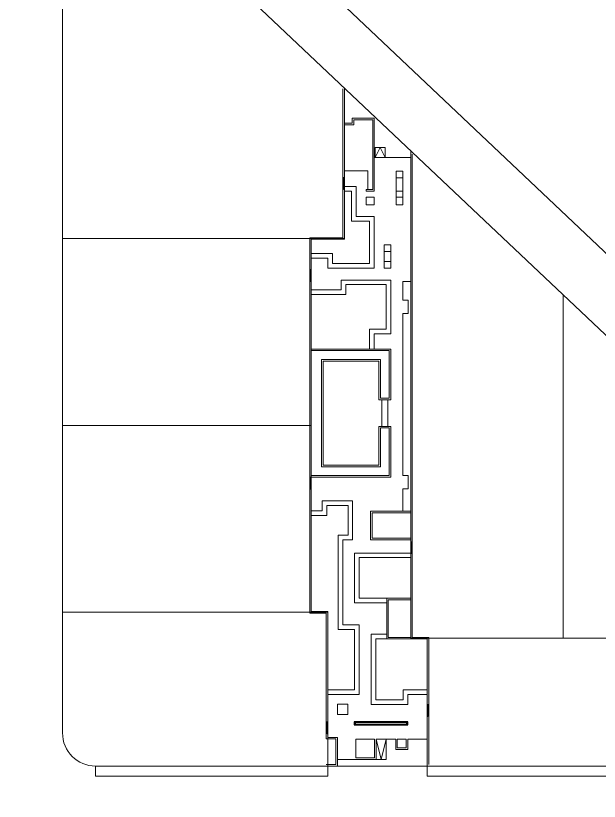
# Model space of a CAD drawing. Header units: metres. Extents: x 5205117 to 5948571, y 646915 to 1143748.
# Drawn here: x 5510987 to 5598979, y 880810 to 999340 of the extents above; entities that cross this region are included whole.
import ezdxf

# ---------------------------------------------------------------- set-up
doc = ezdxf.new("R2010")
doc.units = ezdxf.units.M
doc.header["$MEASUREMENT"] = 0
for name, color, linetype, lineweight in [('A-Door', 3, 'Continuous', 15), ('A-Elevation 1', 4, 'Continuous', 13), ('A-Elevation 2', 163, 'Continuous', 9), ('A-Elevation 3', 251, 'Continuous', 5), ('A-Wall', 34, 'Continuous', 30), ('H-Wall hatch', 33, 'Continuous', 0), ('PLOT', 7, 'Continuous', 5), ('road', 7, 'Continuous', 9)]:
    doc.layers.add(name, color=color, linetype=linetype, lineweight=lineweight)

# ---------------------------------------------------------------- blocks, each defined once
blk = doc.blocks.new('A$C7DF671ED')
at = {"layer": 'A-Door'}
for p, q in [((-8, 1699), (-9, 1698)), ((-9, 1698), (-9, 1697)), ((-9, 1697), (-9, 1696)), ((-9, 1696), (-9, 1695)), ((-9, 1695), (-9, 1693)), ((-9, 1693), (-8, 1693)), ((-7, 1700), (-8, 1699)), ((-7, 1698), (-8, 1698)), ((-8, 1698), (-8, 1698)), ((-8, 1698), (-8, 1697)), ((-8, 1697), (-8, 1697)), ((-8, 1697), (-8, 1697)), ((-8, 1697), (-8, 1697)), ((-8, 1697), (-8, 1696)), ((-8, 1696), (-8, 1696)), ((-8, 1696), (-8, 1695)), ((-8, 1696), (-8, 1696)), ((-8, 1696), (-8, 1696)), ((-8, 1696), (-8, 1696)), ((-8, 1695), (-8, 1695)), ((-8, 1695), (-8, 1695)), ((-8, 1695), (-8, 1695)), ((-8, 1695), (-8, 1694)), ((-8, 1694), (-8, 1694)), ((-8, 1694), (-8, 1694)), ((-7, 1694), (-8, 1694)), ((-8, 1693), (-7, 1692)), ((-6, 1700), (-7, 1700)), ((-6, 1699), (-7, 1699)), ((-7, 1699), (-7, 1698)), ((-7, 1698), (-7, 1698)), ((-7, 1698), (-7, 1698)), ((-7, 1698), (-7, 1698)), ((-7, 1698), (-7, 1698)), ((-7, 1694), (-7, 1693)), ((-7, 1694), (-7, 1694)), ((-7, 1693), (-7, 1693)), ((-7, 1693), (-7, 1693)), ((-7, 1693), (-7, 1693)), ((-7, 1693), (-7, 1693)), ((-7, 1693), (-6, 1693)), ((-7, 1692), (-6, 1691)), ((-5, 1700), (-6, 1700)), ((-6, 1699), (-6, 1699)), ((-5, 1699), (-6, 1699)), ((-6, 1699), (-6, 1699)), ((-6, 1699), (-6, 1699)), ((-6, 1699), (-6, 1699)), ((-6, 1693), (-6, 1692)), ((-6, 1693), (-6, 1693)), ((-6, 1693), (-6, 1693)), ((-6, 1693), (-6, 1693)), ((-6, 1692), (-5, 1692)), ((-6, 1691), (-5, 1691)), ((-5, 1738), (0, 1738)), ((-5, 1738), (-5, 1733)), ((-5, 1733), (0, 1733)), ((-5, 1733), (-5, 1723)), ((-5, 1723), (0, 1723)), ((-5, 1723), (-5, 1718)), ((-5, 1718), (0, 1718)), ((-5, 1709), (-5, 1718)), ((-5, 1709), (0, 1709)), ((-5, 1709), (-5, 1700)), ((-5, 1700), (0, 1700)), ((-3, 1700), (-5, 1700)), ((-4, 1699), (-5, 1699)), ((-5, 1699), (-5, 1699)), ((-5, 1699), (-5, 1699)), ((-5, 1699), (-5, 1699)), ((-5, 1692), (-5, 1692)), ((-5, 1692), (-5, 1692)), ((-5, 1692), (-5, 1692)), ((-5, 1692), (-4, 1692)), ((-5, 1691), (-3, 1691)), ((-5, 1691), (-5, 1683)), ((0, 1691), (-5, 1691)), ((0, 1683), (-5, 1683)), ((-5, 1683), (-5, 1674)), ((0, 1674), (-5, 1674)), ((-5, 1674), (-5, 1668)), ((0, 1668), (-5, 1668)), ((-5, 1668), (-5, 1659)), ((0, 1659), (-5, 1659)), ((-5, 1659), (-5, 1654)), ((0, 1654), (-5, 1654)), ((-4, 1699), (-4, 1699)), ((-4, 1699), (-4, 1699)), ((-4, 1699), (-4, 1699)), ((-3, 1699), (-4, 1699)), ((-4, 1699), (-4, 1699)), ((-4, 1692), (-3, 1693)), ((-4, 1692), (-4, 1692)), ((-4, 1692), (-4, 1692)), ((-4, 1692), (-4, 1692)), ((-2, 1700), (-3, 1700)), ((-3, 1699), (-3, 1699)), ((-3, 1699), (-3, 1699)), ((-2, 1698), (-3, 1699)), ((-3, 1699), (-3, 1699)), ((-3, 1699), (-3, 1699)), ((-3, 1693), (-3, 1693)), ((-3, 1693), (-3, 1693)), ((-3, 1693), (-3, 1693)), ((-3, 1693), (-3, 1693)), ((-3, 1693), (-2, 1693)), ((-3, 1691), (-2, 1692)), ((-1, 1699), (-2, 1700)), ((-2, 1697), (-2, 1698)), ((-2, 1698), (-2, 1698)), ((-2, 1698), (-2, 1698)), ((-2, 1698), (-2, 1698)), ((-2, 1698), (-2, 1698)), ((-2, 1698), (-2, 1698)), ((-1, 1697), (-2, 1697)), ((-2, 1694), (-1, 1695)), ((-2, 1693), (-2, 1694)), ((-2, 1694), (-2, 1694)), ((-2, 1694), (-2, 1694)), ((-2, 1694), (-2, 1694)), ((-2, 1694), (-2, 1694)), ((-2, 1692), (-1, 1693)), ((-2, 1693), (-2, 1693)), ((-2, 1693), (-2, 1693)), ((-1, 1698), (-1, 1699)), ((0, 1697), (-1, 1698)), ((-1, 1696), (-1, 1697)), ((-1, 1697), (-1, 1697)), ((-1, 1697), (-1, 1697)), ((-1, 1697), (-1, 1697)), ((-1, 1696), (-1, 1696)), ((-1, 1696), (-1, 1696)), ((-1, 1695), (-1, 1696)), ((-1, 1696), (-1, 1696)), ((-1, 1693), (0, 1695)), ((-1, 1695), (-1, 1695)), ((-1, 1695), (-1, 1695)), ((-1, 1695), (-1, 1695)), ((-1, 1695), (-1, 1695)), ((-1, 1693), (-1, 1693)), ((0, 1800), (74, 1800)), ((0, 1738), (0, 1800)), ((0, 1738), (0, 1733)), ((0, 1723), (0, 1733)), ((0, 1718), (0, 1723)), ((0, 1709), (0, 1718)), ((0, 1700), (0, 1709)), ((74, 1700), (0, 1700)), ((0, 1696), (0, 1700)), ((0, 1696), (0, 1697)), ((0, 1695), (0, 1696)), ((0, 1693), (0, 1696)), ((0, 1691), (0, 1693)), ((0, 1691), (74, 1691)), ((0, 1683), (0, 1691)), ((0, 1683), (0, 1674)), ((0, 1668), (0, 1674)), ((0, 1659), (0, 1668)), ((0, 1654), (0, 1659)), ((0, 1654), (0, 109)), ((74, 1700), (74, 1800)), ((74, 1691), (74, 165)), ((0, 109), (74, 109)), ((0, 0), (0, 100)), ((0, 100), (74, 100)), ((74, 0), (0, 0)), ((81, 165), (74, 165)), ((74, 165), (74, 156)), ((81, 156), (74, 156)), ((74, 118), (74, 156)), ((74, 118), (75, 118)), ((74, 118), (74, 118)), ((74, 118), (74, 118)), ((74, 118), (74, 118)), ((74, 118), (74, 118)), ((74, 118), (74, 118)), ((75, 118), (74, 118)), ((74, 118), (74, 112)), ((81, 112), (74, 112)), ((74, 109), (74, 112)), ((78, 102), (74, 109)), ((74, 109), (74, 109)), ((74, 109), (74, 109)), ((74, 67), (74, 100)), ((74, 67), (79, 67)), ((74, 39), (74, 67)), ((74, 0), (74, 39)), ((74, 39), (79, 39)), ((81, 118), (75, 118)), ((81, 95), (78, 102)), ((82, 113), (79, 118)), ((79, 67), (79, 60)), ((79, 60), (91, 60)), ((79, 48), (79, 56)), ((92, 56), (79, 56)), ((79, 55), (79, 55)), ((79, 55), (79, 55)), ((79, 51), (79, 55)), ((79, 51), (79, 55)), ((79, 55), (79, 55)), ((81, 55), (79, 55)), ((79, 51), (79, 51)), ((79, 51), (79, 51)), ((79, 51), (79, 51)), ((79, 51), (80, 51)), ((93, 48), (79, 48)), ((79, 39), (79, 45)), ((79, 45), (93, 45)), ((80, 51), (81, 51)), ((80, 51), (80, 51)), ((80, 51), (80, 51)), ((81, 165), (81, 156)), ((81, 156), (81, 123)), ((86, 125), (81, 123)), ((81, 123), (81, 118)), ((81, 112), (81, 118)), ((84, 88), (81, 95)), ((81, 55), (82, 55)), ((81, 55), (81, 55)), ((81, 51), (82, 51)), ((81, 51), (81, 51)), ((81, 51), (81, 51)), ((86, 106), (82, 113)), ((82, 55), (83, 55)), ((82, 55), (82, 55)), ((82, 51), (82, 51)), ((82, 51), (83, 51)), ((83, 55), (84, 55)), ((83, 51), (84, 51)), ((87, 81), (84, 88)), ((84, 55), (86, 55)), ((84, 55), (84, 55)), ((84, 51), (86, 51)), ((84, 51), (84, 51)), ((90, 118), (86, 125)), ((89, 99), (86, 106)), ((86, 55), (87, 55)), ((86, 55), (86, 55)), ((86, 51), (86, 51)), ((86, 51), (87, 51)), ((89, 73), (87, 81)), ((87, 55), (88, 55)), ((87, 51), (88, 51)), ((88, 55), (89, 55)), ((88, 55), (88, 55)), ((88, 51), (89, 51)), ((88, 51), (88, 51)), ((92, 91), (89, 99)), ((90, 66), (89, 73)), ((89, 55), (89, 51)), ((89, 55), (90, 55)), ((89, 51), (90, 51)), ((89, 12), (90, 17)), ((89, 12), (90, 8)), ((94, 110), (90, 118)), ((91, 60), (90, 66)), ((90, 55), (91, 55)), ((90, 55), (90, 55)), ((90, 55), (90, 55)), ((91, 51), (90, 51)), ((90, 51), (90, 51)), ((90, 51), (90, 51)), ((90, 17), (92, 20)), ((92, 5), (90, 8)), ((91, 60), (110, 60)), ((91, 55), (91, 55)), ((92, 55), (91, 55)), ((92, 51), (91, 51)), ((91, 51), (91, 51)), ((95, 83), (92, 91)), ((92, 56), (93, 56)), ((92, 55), (92, 56)), ((92, 55), (92, 55)), ((94, 55), (92, 55)), ((92, 55), (92, 55)), ((93, 51), (92, 55)), ((92, 51), (92, 51)), ((93, 51), (92, 51)), ((92, 20), (94, 22)), ((95, 2), (92, 5)), ((93, 56), (94, 56)), ((93, 50), (93, 51)), ((94, 51), (93, 51)), ((93, 48), (93, 50)), ((93, 48), (111, 48)), ((93, 43), (93, 45)), ((93, 45), (112, 45)), ((94, 35), (93, 43)), ((98, 102), (94, 110)), ((94, 56), (95, 56)), ((94, 51), (94, 55)), ((95, 55), (94, 55)), ((94, 55), (94, 55)), ((94, 55), (94, 55)), ((94, 55), (94, 55)), ((95, 51), (94, 51)), ((94, 51), (94, 51)), ((94, 51), (94, 51)), ((94, 51), (94, 51)), ((94, 22), (94, 35)), ((94, 22), (95, 23)), ((94, 17), (94, 22)), ((112, 17), (94, 17)), ((97, 75), (95, 83)), ((95, 56), (96, 56)), ((97, 55), (95, 55)), ((97, 51), (95, 51)), ((95, 23), (98, 25)), ((98, 0), (95, 2)), ((96, 56), (96, 56)), ((96, 56), (96, 56)), ((96, 56), (96, 56)), ((97, 56), (96, 56)), ((99, 68), (97, 75)), ((97, 56), (99, 56)), ((97, 55), (97, 55)), ((98, 55), (97, 55)), ((97, 55), (97, 55)), ((97, 51), (97, 51)), ((98, 51), (97, 51)), ((97, 51), (97, 51)), ((101, 94), (98, 102)), ((98, 55), (98, 55)), ((99, 55), (98, 55)), ((98, 51), (98, 51)), ((98, 51), (99, 51)), ((103, 26), (98, 25)), ((101, 60), (99, 68)), ((99, 56), (99, 56)), ((102, 56), (99, 56)), ((100, 55), (99, 55)), ((99, 51), (100, 51)), ((100, 55), (100, 51)), ((100, 55), (100, 55)), ((100, 55), (100, 55)), ((100, 55), (100, 55)), ((100, 55), (100, 55)), ((100, 55), (111, 55)), ((100, 51), (100, 51)), ((100, 51), (100, 51)), ((100, 51), (100, 51)), ((100, 51), (100, 51)), ((111, 51), (100, 51)), ((104, 86), (101, 94)), ((102, 51), (101, 56)), ((102, 56), (103, 56)), ((102, 48), (102, 51)), ((102, 43), (102, 45)), ((103, 35), (102, 43)), ((103, 56), (111, 56)), ((103, 35), (103, 17)), ((107, 25), (103, 26)), ((107, 78), (104, 86)), ((109, 69), (107, 78)), ((111, 23), (107, 25)), ((107, 0), (111, 2)), ((110, 61), (109, 69)), ((110, 60), (110, 61)), ((110, 60), (163, 60)), ((111, 55), (111, 56)), ((111, 56), (163, 56)), ((113, 55), (111, 55)), ((111, 55), (111, 55)), ((111, 52), (111, 55)), ((111, 51), (111, 52)), ((113, 51), (111, 51)), ((111, 51), (111, 51)), ((111, 48), (111, 51)), ((111, 48), (163, 48)), ((112, 22), (111, 23)), ((111, 2), (114, 5)), ((112, 44), (112, 45)), ((112, 45), (163, 45)), ((112, 35), (112, 44)), ((112, 22), (112, 35)), ((114, 20), (112, 22)), ((112, 21), (112, 22)), ((112, 17), (112, 19)), ((115, 55), (113, 55)), ((115, 51), (113, 51)), ((115, 17), (114, 20)), ((114, 5), (115, 8)), ((115, 55), (115, 55)), ((115, 55), (115, 51)), ((115, 55), (115, 55)), ((115, 55), (115, 55)), ((115, 55), (115, 55)), ((116, 55), (115, 55)), ((115, 51), (115, 51)), ((116, 51), (115, 51)), ((115, 51), (115, 51)), ((115, 51), (115, 51)), ((115, 51), (115, 51)), ((115, 17), (116, 12)), ((115, 8), (116, 12)), ((116, 55), (116, 55)), ((116, 55), (116, 51)), ((116, 55), (116, 55)), ((116, 55), (116, 55)), ((117, 55), (116, 55)), ((116, 51), (116, 51)), ((116, 51), (116, 51)), ((116, 51), (116, 51)), ((117, 51), (116, 51)), ((141, 55), (117, 55)), ((117, 51), (149, 51)), ((141, 55), (141, 55)), ((149, 55), (141, 55)), ((149, 55), (149, 51)), ((153, 55), (149, 55)), ((157, 51), (149, 51)), ((153, 55), (153, 55)), ((157, 55), (153, 55)), ((157, 51), (157, 55)), ((157, 55), (163, 55)), ((157, 51), (163, 51)), ((163, 60), (163, 60)), ((163, 60), (164, 60)), ((163, 60), (163, 60)), ((163, 56), (163, 55)), ((163, 55), (163, 51)), ((163, 55), (166, 55)), ((163, 51), (163, 48)), ((163, 51), (166, 51)), ((163, 45), (163, 45)), ((163, 45), (163, 45)), ((163, 45), (164, 45)), ((164, 60), (164, 59)), ((164, 59), (165, 59)), ((164, 59), (164, 59)), ((164, 45), (165, 46)), ((164, 45), (164, 45)), ((164, 45), (164, 45)), ((165, 59), (165, 59)), ((165, 59), (165, 58)), ((165, 58), (165, 58)), ((165, 58), (165, 58)), ((165, 58), (166, 57)), ((165, 47), (166, 47)), ((165, 46), (165, 47)), ((165, 47), (165, 47)), ((165, 46), (165, 46)), ((165, 46), (165, 46)), ((166, 57), (166, 57)), ((166, 57), (166, 55)), ((166, 55), (166, 51)), ((166, 55), (167, 55)), ((166, 51), (166, 48)), ((166, 51), (167, 51)), ((166, 48), (166, 47)), ((167, 55), (167, 55)), ((167, 55), (167, 51)), ((167, 55), (167, 55)), ((167, 55), (167, 55)), ((171, 55), (167, 55)), ((167, 51), (167, 51)), ((167, 51), (167, 51)), ((167, 51), (167, 51)), ((167, 51), (176, 51)), ((172, 55), (171, 55)), ((172, 55), (173, 55)), ((173, 55), (173, 55)), ((175, 55), (173, 55)), ((176, 55), (175, 55)), ((175, 55), (175, 55)), ((176, 55), (176, 51)), ((178, 55), (176, 55)), ((176, 55), (176, 55)), ((178, 51), (176, 51)), ((178, 55), (179, 55)), ((179, 51), (178, 51)), ((179, 55), (180, 55)), ((180, 51), (179, 51)), ((180, 55), (180, 55)), ((180, 55), (180, 55)), ((180, 55), (181, 55)), ((180, 51), (180, 51)), ((180, 51), (180, 51)), ((181, 51), (180, 51)), ((181, 55), (181, 55)), ((181, 51), (181, 55)), ((181, 51), (181, 51)), ((98, 0), (103, -1)), ((107, 0), (103, -1))]:
    blk.add_line(p, q, dxfattribs=at)
blk = doc.blocks.new('A$C4dc7d256')
at = {"layer": 'H-Wall hatch', "ltscale": 5}
h = blk.add_hatch(dxfattribs=at)
h.set_pattern_fill('ANSI32', color=256, scale=250, angle=360)
h.set_pattern_definition([(45, (476980.43, 11760.48), (-66.29126, 66.29126), []), (45, (477024.62, 11760.48), (-66.29126, 66.29126), [])])
h.paths.add_polyline_path([(6335, -4115), (6335, -11935), (6555, -11935), (6555, -4115)], flags=16)
h.paths.add_polyline_path([(6220, -4000), (6220, -12050), (6670, -12050), (6670, -4000)])
at = {"layer": 'A-Elevation 1', "ltscale": 5}
for points in [[(42260, 2500), (42260, 2730), (23085, 2730), (23085, 230), (6670, 230), (6670, 0), (23315, 0), (23315, 2500)], [(62910, 2500), (62910, -9500), (55255, -9500), (55255, -7700), (61110, -7700), (61110, 700), (45400, 700), (45400, -7700), (51255, -7700), (51255, -9500), (43600, -9500), (43600, 2730), (73565, 2730), (73565, 2500)], [(62680, 2500), (43830, 2500), (43830, -9270), (51025, -9270), (51025, -7930), (45170, -7930), (45170, 930), (61340, 930), (61340, -7930), (55485, -7930), (55485, -9270), (62680, -9270)], [(79485, -2500), (87445, -2500), (87445, -2270), (79715, -2270), (79715, 2730), (74905, 2730), (74905, 2500), (79485, 2500)]]:
    blk.add_lwpolyline(points, close=True, dxfattribs=at)
at = {"layer": 'A-Elevation 1', "ltscale": 5, "flags": 128}
for points in [[(23085, 2500), (23315, 2500)], [(19415, -12730), (19185, -12730)]]:
    blk.add_lwpolyline(points, dxfattribs=at)
at = {"layer": 'A-Elevation 1', "ltscale": 0.5}
for points in [[(0, 0), (0, -1450), (4330, -1450), (4330, 0), (5330, 0), (5330, 230), (4100, 230)], [(230, 230), (230, -1220), (4100, -1220), (4100, 230)], [(92840, -12500), (38435, -12500), (38435, -6450), (34145, -6450), (34145, -12500), (33815, -12500), (33815, -12730), (92306, -12730)], [(0, -15000), (7960, -15000), (7960, -15230), (230, -15230)]]:
    blk.add_lwpolyline(points, dxfattribs=at)
at = {"layer": 'A-Elevation 1', "ltscale": 5}
blk.add_lwpolyline([(102203, -2270), (88785, -2270), (88785, -2500), (96765, -2500), (96765, -3930), (97515, -3930), (97515, -6770), (86985, -6770), (86985, -5800), (86755, -5800), (86755, -7000), (97745, -7000), (97745, -3700), (96995, -3700), (96995, -2500), (102302, -2500)], dxfattribs=at)
at = {"layer": 'A-Elevation 1', "ltscale": 0.5}
for points in [[(38205, -12500), (34375, -12500), (34375, -6680), (38205, -6680)], [(25315, -12500), (25315, -8900), (19185, -8900), (19185, -15000), (9300, -15000), (9300, -15230), (19415, -15230), (19415, -12730), (32475, -12730), (32475, -12500)], [(25085, -12500), (19415, -12500), (19415, -12500), (19415, -9130), (25085, -9130)]]:
    blk.add_lwpolyline(points, close=True, dxfattribs=at)
at = {"layer": 'A-Elevation 2', "ltscale": 5}
for points in [[(38500, 2500), (38500, 860), (40000, 860), (40000, -3750), (34145, -3750), (34145, -2250), (21315, -2250), (21315, -4750), (10800, -4750), (10800, 0)], [(37800, 2500), (37800, 160), (39300, 160), (39300, -3050), (34845, -3050), (34845, -1550), (20615, -1550), (20615, -4050), (11500, -4050), (11500, 0)], [(71835, 2500), (71835, -2000), (73335, -2000), (73335, -9500), (65235, -9500), (65235, -7000), (62910, -7000)], [(71135, 2500), (71135, -2700), (72635, -2700), (72635, -8800), (65935, -8800), (65935, -6300), (62910, -6300)], [(76635, 2500), (76635, 0), (75135, 0), (75135, -7000), (82935, -7000), (82935, -4300), (87445, -4300), (87445, -2500)], [(77335, 2500), (77335, -700), (75835, -700), (75835, -6300), (82235, -6300), (82235, -3600), (86745, -3600), (86745, -2500)], [(32145, -12500), (32145, -4050), (24615, -4050), (24615, -8900)], [(25315, -8900), (25315, -4750), (31445, -4750), (31445, -12500)], [(19885, -8900), (19885, -6550), (9300, -6550), (9300, -12050), (10800, -12050), (10800, -15000)], [(11500, -15000), (11500, -11350), (10000, -11350), (10000, -7250), (19185, -7250), (19185, -8900)]]:
    blk.add_lwpolyline(points, dxfattribs=at)
at = {"layer": 'A-Elevation 2', "ltscale": 5, "flags": 128}
for points in [[(76135, -9500), (76135, -8500), (77635, -8500), (77635, -9500)], [(85855, -11300), (85855, -10300), (84655, -10300), (84655, -11300)], [(88755, -11300), (88755, -10300), (86755, -10300), (86755, -11300)]]:
    blk.add_lwpolyline(points, close=True, dxfattribs=at)
at = {"layer": 'A-Elevation 3', "ltscale": 5}
for p, q in [((42260, 2730), (43600, 2730)), ((42260, 2500), (43600, 2500)), ((73565, 2730), (74905, 2730)), ((73565, 2500), (74905, 2500)), ((5330, 230), (6670, 230)), ((5330, 0), (6670, 0)), ((87445, -2270), (88785, -2270)), ((87445, -2500), (88785, -2500)), ((1000, -7300), (1000, -8800)), ((55255, -8150), (51255, -8150)), ((55255, -9050), (51255, -9050)), ((32475, -12500), (33815, -12500)), ((32475, -12730), (33815, -12730)), ((7960, -15000), (9300, -15000)), ((7960, -15230), (9300, -15230))]:
    blk.add_line(p, q, dxfattribs=at)
for points in [[(1000, -1450), (1000, -7300), (4070, -7300), (4070, -10250), (2500, -10250), (2500, -12050), (4070, -12050), (4070, -15000), (4300, -15000)], [(89815, -2500), (89815, -6030), (86985, -6030)], [(91835, -7000), (91835, -12500)], [(4070, -7300), (1000, -8050), (4070, -8800)], [(91835, -7150), (93340, -7150), (93340, -8650), (91835, -8650)], [(91835, -7150), (93340, -7900), (91835, -8650)], [(4070, -8800), (1000, -8800)], [(38435, -11300), (41830, -11300)]]:
    blk.add_lwpolyline(points, dxfattribs=at)
for points in [[(7775, -1450), (9325, -1450), (9325, -3000), (7775, -3000)], [(4070, -7070), (1230, -7070), (1230, -4230), (4070, -4230)], [(85855, -5800), (85855, -7000), (84655, -7000), (84655, -5800)], [(2730, -10480), (4070, -10480), (4070, -11820), (2730, -11820)]]:
    blk.add_lwpolyline(points, close=True, dxfattribs=at)
at = {"layer": 'A-Elevation 3', "ltscale": 5, "flags": 128}
for points in [[(76135, -8500), (76135, -9500), (75135, -9500), (75135, -8500)], [(78635, -8500), (78635, -9500), (77635, -9500), (77635, -8500)], [(86755, -10300), (86755, -11300), (85855, -11300), (85855, -10300)], [(89755, -10300), (89755, -11300), (88755, -11300), (88755, -10300)]]:
    blk.add_lwpolyline(points, close=True, dxfattribs=at)
for points in [[(41830, -11300), (41830, -12130), (43830, -12130), (43830, -11300), (68285, -11300)], [(68285, -11300), (68285, -12130), (70285, -12130), (70285, -11300)], [(70285, -11300), (73105, -11300), (73105, -12500)]]:
    blk.add_lwpolyline(points, dxfattribs=at)
at = {"layer": 'A-Wall', "ltscale": 5, "flags": 128}
for points in [[(6220, -4000), (6220, -12050), (6670, -12050), (6670, -4000)], [(6335, -4115), (6335, -11935), (6555, -11935), (6555, -4115)]]:
    blk.add_lwpolyline(points, close=True, dxfattribs=at)
at = {"layer": 'A-Door', "ltscale": 5, "rotation": 90}
for p in [(43600, 2525), (74905, 2525), (6670, 25), (88785, -2475)]:
    blk.add_blockref('A$C7DF671ED', p, dxfattribs=at)
at = {"layer": 'A-Door', "ltscale": 5, "xscale": -1.000000000000011, "rotation": 90}
for p in [(33815, -12525), (9300, -15025)]:
    blk.add_blockref('A$C7DF671ED', p, dxfattribs=at)

msp = doc.modelspace()

# ---------------------------------------------------------------- linework, layer by layer
at = {"layer": 'PLOT', "ltscale": 0.5}
for p, q in [((5518040.2, 965725.3), (5555540.2, 965725.3)), ((5593540.2, 905421.2), (5593540.2, 957201.2)), ((5518040.2, 937525.3), (5555540.2, 937525.3)), ((5518040.2, 909325.3), (5555540.2, 909325.3)), ((5573040.2, 905421.2), (5630171.8, 905421.2))]:
    msp.add_line(p, q, dxfattribs=at)
at = {"layer": 'road', "ltscale": 0.5}
for p, q in [((5628608.3, 924017.8), (5526476.8, 1020660.3)), ((5518040.2, 1017028.5), (5518040.2, 891125.3)), ((5560540.2, 988427.6), (5560540.2, 965725.3)), ((5570540.2, 978965.1), (5570540.2, 905421.2)), ((5555540.2, 965725.3), (5555540.2, 909325.3)), ((5558040.2, 909325.3), (5558040.2, 884625.3)), ((5573040.2, 905421.2), (5573040.2, 884625.3)), ((5523040.2, 886125.3), (5625171.8, 886125.3)), ((5523040.2, 884625.3), (5523040.2, 886125.3)), ((5523040.2, 884625.3), (5558040.2, 884625.3)), ((5573040.2, 884625.3), (5625171.8, 884625.3))]:
    msp.add_line(p, q, dxfattribs=at)
msp.add_lwpolyline([(5481142.6, 1075948.6), (5637608.3, 927892.1, -0.20609731), (5639171.8, 924260.3), (5639171.8, 891125.3, 0.41421356), (5644171.8, 886125.3), (5684664.9, 886125.3, -0.19174713), (5688101.5, 884757), (5728539.2, 846492.6, 0.658241), (5736975.8, 850124.4), (5736975.8, 863720.1, 0.20609731), (5735412.4, 867351.9), (5634585.2, 962760.1, -0.20609731), (5633021.8, 966391.9), (5633021.8, 1024668.7, 0.41421356), (5628021.8, 1029668.7), (5571747.9, 1029668.7, -0.19174713), (5568311.4, 1031036.9), (5513172.6, 1083212.2, 0.19174713), (5509736, 1084580.4), (5484579.2, 1084580.4, 0.67820836)], format="xyb", close=True, dxfattribs=at)
for points in [[(5555540.2, 965725.3), (5560540.2, 965725.3)], [(5555540.2, 909325.3), (5558040.2, 909325.3)], [(5573040.2, 905421.2), (5570540.2, 905421.2)]]:
    msp.add_lwpolyline(points, dxfattribs=at)
msp.add_arc((5523040.2, 891125.3), 5000, 180, 270, dxfattribs=at)

# ---------------------------------------------------------------- block references
at = {"layer": 'A-Elevation 2', "ltscale": 5, "rotation": 90}
msp.add_blockref('A$C4dc7d256', (5558040.2, 886125.3), dxfattribs=at)

doc.saveas('drawing.dxf')
